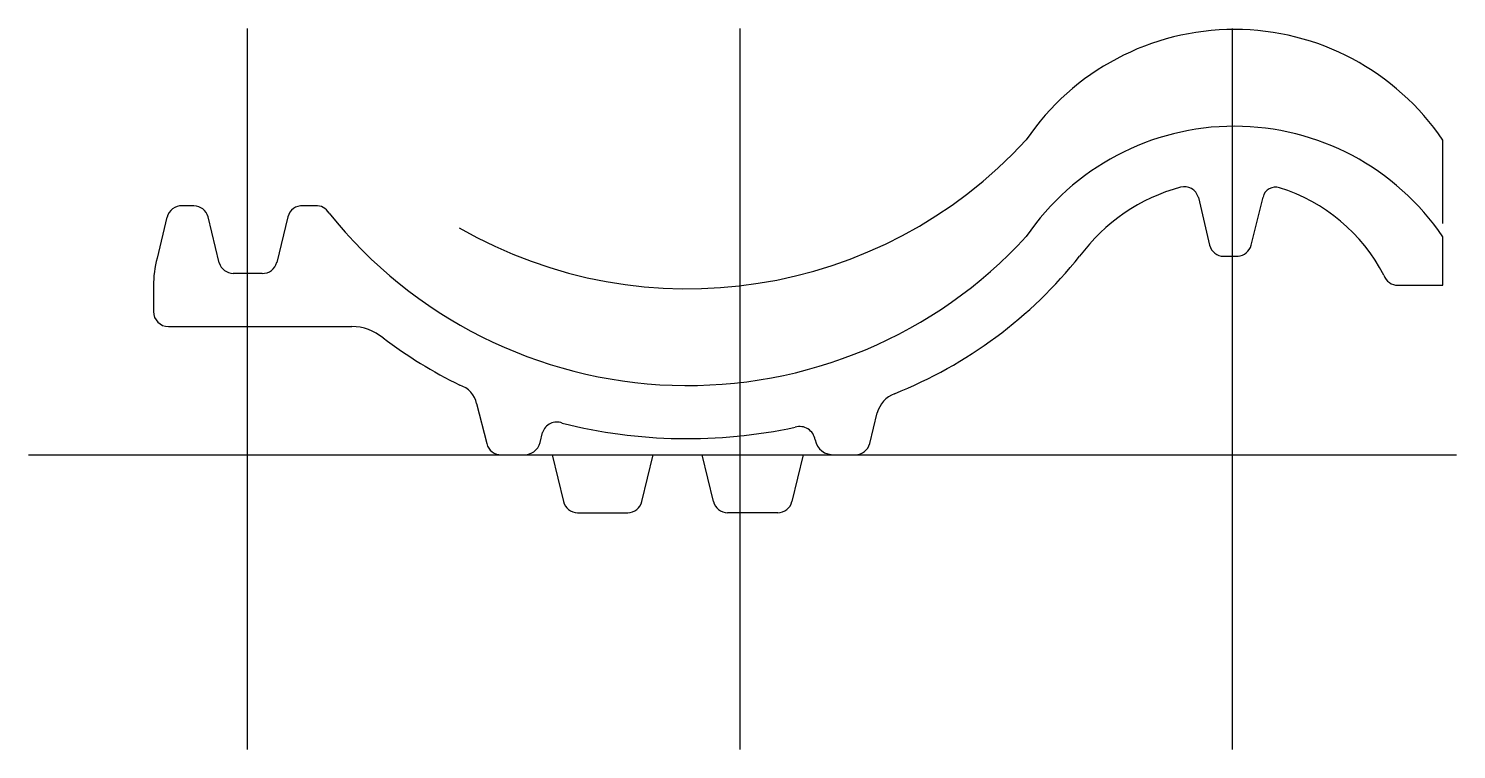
# Model space of a CAD drawing. Extents: x -147 to 148, y -61 to 88.
import ezdxf

# ---------------------------------------------------------------- set-up
doc = ezdxf.new("R2010")
doc.units = 0
doc.layers.get('0').update_dxf_attribs({"linetype": 'CONTINUOUS'})

msp = doc.modelspace()

# ---------------------------------------------------------------- linework, layer by layer
at = {"linetype": 'CONTINUOUS'}
for p, q in [((-102, -61.01), (-102, 88.21)), ((0, -61.01), (0, 88.21)), ((102, -61.01), (102, 88.21)), ((145.54, 47.84), (145.54, 65.12)), ((94.91, 53.26), (97.23, 43.36)), ((105.86, 43.36), (108.3, 53.34)), ((-113.11, 51.53), (-115.54, 51.53)), ((-87.99, 51.53), (-90.52, 51.53)), ((-118.7, 49.16), (-120.74, 40.69)), ((-107.89, 39.7), (-110.2, 49.25)), ((-93.68, 49.23), (-95.95, 39.82)), ((145.54, 35.07), (145.54, 45.09)), ((100.17, 41.07), (103.12, 41.07)), ((-99, 37.53), (-105, 37.53)), ((-121.5, 34.95), (-121.5, 29.64)), ((136.24, 35.07), (145.54, 35.07)), ((-118.39, 26.53), (-80.43, 26.53)), ((-54.58, 10.57), (-52.49, 2.3)), ((26.84, 2.3), (28.38, 8.64)), ((-41.41, 2.55), (-40.92, 4.58)), ((-147.37, 0), (148.36, 0)), ((-49.42, 0), (-45.01, 0)), ((-38.92, 0), (-36.58, -9.7)), ((-20.34, -9.7), (-17.99, 0)), ((-5.51, -9.7), (-7.85, 0)), ((13.08, 0), (10.74, -9.7)), ((19.54, 0), (23.93, 0)), ((-33.66, -12), (-23.25, -12)), ((7.82, -12), (-2.59, -12))]:
    msp.add_line(p, q, dxfattribs=at)
for centre, radius, start, end in [((102.38, 35.9), 52.12, 34.0964, 145.8239), ((-10.86, 129.49), 95.14, 240.1849, 317.4746), ((102.38, 15.87), 52.12, 34.0964, 145.8239), ((101.32, 18.19), 38.53, 105.195, 143.5657), ((92.01, 52.48), 3, 15.1299, 105.3469), ((110.91, 52.7), 2.69, 72.299, 166.1783), ((100.65, 20.11), 36.86, 27.5075, 72.5017), ((-115.69, 48.44), 3.09, 87.1408, 166.599), ((-113.22, 48.39), 3.14, 15.8587, 87.9835), ((-90.69, 48.44), 3.09, 86.8195, 165.2784), ((-87.81, 48.42), 3.12, 30.7427, 93.2788), ((-10.85, 109.46), 95.14, 218.6733, 317.4711), ((100.17, 44.1), 3.03, 194.136, 270.0331), ((102.76, 44.28), 3.23, 276.3299, 343.4456), ((-99.53, 34.96), 21.97, 164.8856, 180.0297), ((-104.9, 40.68), 3.15, 198.0932, 268.1036), ((-98.87, 40.53), 3, 267.4305, 346.3694), ((-2.6, 99.32), 93.33, 291.7402, 321.3803), ((136.24, 38.14), 3.07, 199.2075, 270.0167), ((-118.39, 29.64), 3.11, 180, 270), ((-80.47, 16.34), 10.19, 50.2097, 89.7673), ((-14.57, 103.12), 98.79, 233.0522, 243.8937), ((-59.7, 9.43), 5.25, 12.5301, 71.5103), ((34.22, 6.99), 6.07, 111.7815, 164.2599), ((-37.95, 3.63), 3.12, 68.9837, 162.2254), ((-10.9, 109.3), 105.98, 255.8384, 282.1419), ((12.34, 2.6), 3.23, 8.6903, 107.0505), ((19.23, 3.75), 3.76, 190.0689, 274.6973), ((-49.57, 3), 3, 193.4178, 272.9021), ((-44.67, 3.33), 3.35, 264.1292, 346.4932), ((23.92, 3), 3, 270.1374, 346.5068), ((-33.66, -9), 3, 193.4934, 270.0537), ((-23.26, -9), 3, 270.1374, 346.5068), ((-2.59, -9), 3, 193.4934, 270.0537), ((7.82, -9), 3, 269.9463, 346.5066)]:
    msp.add_arc(centre, radius, start, end, dxfattribs=at)

doc.saveas('drawing.dxf')
